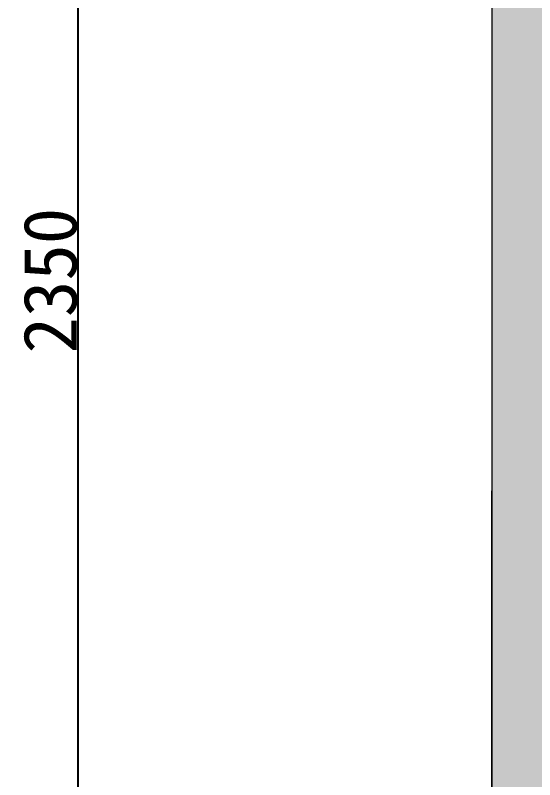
# Model space of a CAD drawing. Header units: millimetres. Extents: x -63086 to 144078, y -129912 to 13382.
# Drawn here: x 16965 to 17644, y -94124 to -93124 of the extents above; entities that cross this region are included whole.
import ezdxf

# ---------------------------------------------------------------- set-up
doc = ezdxf.new("R2010")
doc.units = ezdxf.units.MM
doc.layers.get('0').update_dxf_attribs({"lineweight": 0})
doc.layers.add('展開', color=7, linetype='Continuous', lineweight=9)
doc.layers.add('展開建具用', color=250, linetype='Continuous', lineweight=9)
doc.styles.get("Standard").update_dxf_attribs({"font": 'MS Mincho.ttf'})
doc.dimstyles.new('寸法', dxfattribs={"dimtxt": 70, "dimasz": 25, "dimexe": 1.5, "dimexo": 200, "dimtad": 1, "dimdec": 0, "dimtxsty": 'Standard', "dimblk": 'DOT', "dimcen": 2.5, "dimadec": 0, "dimazin": 0, "dimtfac": 1, "dimtdec": 0, "dimtmove": 0, "dimatfit": 3, "dimfxl": 200, "dimfxlon": 1, "dimarcsym": 0})

# ---------------------------------------------------------------- blocks, each defined once
blk = doc.blocks.new('_Dot')
at = {"color": 0, "linetype": 'ByBlock', "lineweight": -2}
blk.add_line((-0.5, 0), (-1, 0), dxfattribs=at)
at = {"color": 0, "linetype": 'ByBlock', "const_width": 0.5}
blk.add_lwpolyline([(-0.25, 0, 1), (0.25, 0, 1)], format="xyb", close=True, dxfattribs=at)
blk = doc.blocks.new('*D321')
at = {"layer": 'Defpoints', "color": 0, "ltscale": 10, "transparency": 16777216}
for p in [(17588.21, -92296.17), (17046.82, -94646.17), (17588.21, -94646.17)]:
    blk.add_point(p, dxfattribs=at)
at = {"layer": '展開建具用', "color": 0, "lineweight": -2, "ltscale": 10, "transparency": 16777216}
for p, q in [((17246.82, -92296.17), (17045.32, -92296.17)), ((17046.82, -92321.17), (17046.82, -94621.17)), ((17246.82, -94646.17), (17045.32, -94646.17))]:
    blk.add_line(p, q, dxfattribs=at)
at = {"layer": '展開建具用', "color": 0, "lineweight": -2, "ltscale": 10, "transparency": 16777216, "xscale": 25, "yscale": 25, "zscale": 25}
for p, rotation in [((17046.82, -92296.17), 90), ((17046.82, -94646.17), 270)]:
    blk.add_blockref('_Dot', p, dxfattribs=dict(at, rotation=rotation))
at = {"layer": '展開建具用', "color": 0, "ltscale": 10, "transparency": 16777216, "insert": (17011.19, -93471.17), "char_height": 70, "attachment_point": 5, "rotation": 90}
blk.add_mtext('2350', dxfattribs=at)

msp = doc.modelspace()

# ---------------------------------------------------------------- hatches: boundary and pattern name
at = {"layer": '展開', "ltscale": 10, "true_color": 0xfffefa}
h = msp.add_hatch(color=7, dxfattribs=at)
h.dxf.hatch_style = 1
h.paths.add_polyline_path([(20788.2131, -92296.1699), (17588.2131, -92296.1699), (17588.2131, -92546.1699), (17588.2131, -94586.1699), (20788.2131, -94586.1699), (20788.2131, -93746.1699), (20338.2131, -93746.1699), (20338.2131, -92546.1699), (20788.2131, -92546.1699)])
h.paths.add_polyline_path([(20188.2131, -92546.1699), (20188.2131, -93746.1699), (18488.2131, -93746.1699), (18488.2131, -92546.1699)], flags=16)
h.paths.add_polyline_path([(18338.2131, -92546.1699), (18338.2131, -93746.1699), (17888.2131, -93746.1699), (17888.2131, -92546.1699)], flags=16)
h.paths.add_polyline_path([(18313.2131, -93721.1699), (17913.2131, -93721.1699), (17913.2131, -92571.1699), (18313.2131, -92571.1699)], flags=0)
h.paths.add_polyline_path([(18213.2131, -92671.1699), (18213.2131, -93621.1699), (18013.2131, -93621.1699), (18013.2131, -92671.1699)], flags=0)
h.paths.add_polyline_path([(20188.2131, -92546.1699), (18488.2131, -92546.1699), (18488.2131, -93746.1699), (20188.2131, -93746.1699)], flags=0)

# ---------------------------------------------------------------- linework, layer by layer
at = {"layer": '展開建具用', "ltscale": 10}
for p, q in [((17588.2131, -92296.1699), (17588.2131, -94646.1699)), ((17588.2131, -94646.1699), (17588.2131, -93746.1699))]:
    msp.add_line(p, q, dxfattribs=at)

# ---------------------------------------------------------------- dimensions: what is measured, and where the dimension line sits
dim = msp.add_linear_dim(base=(17046.8165, -94646.1699), p1=(17588.2131, -92296.1699), p2=(17588.2131, -94646.1699), angle=90, dimstyle='寸法', dxfattribs=at)
dim.commit()
dim.dimension.update_dxf_attribs({"geometry": '*D321', "text_midpoint": (17011.1915, -93471.1699)})

doc.saveas('drawing.dxf')
